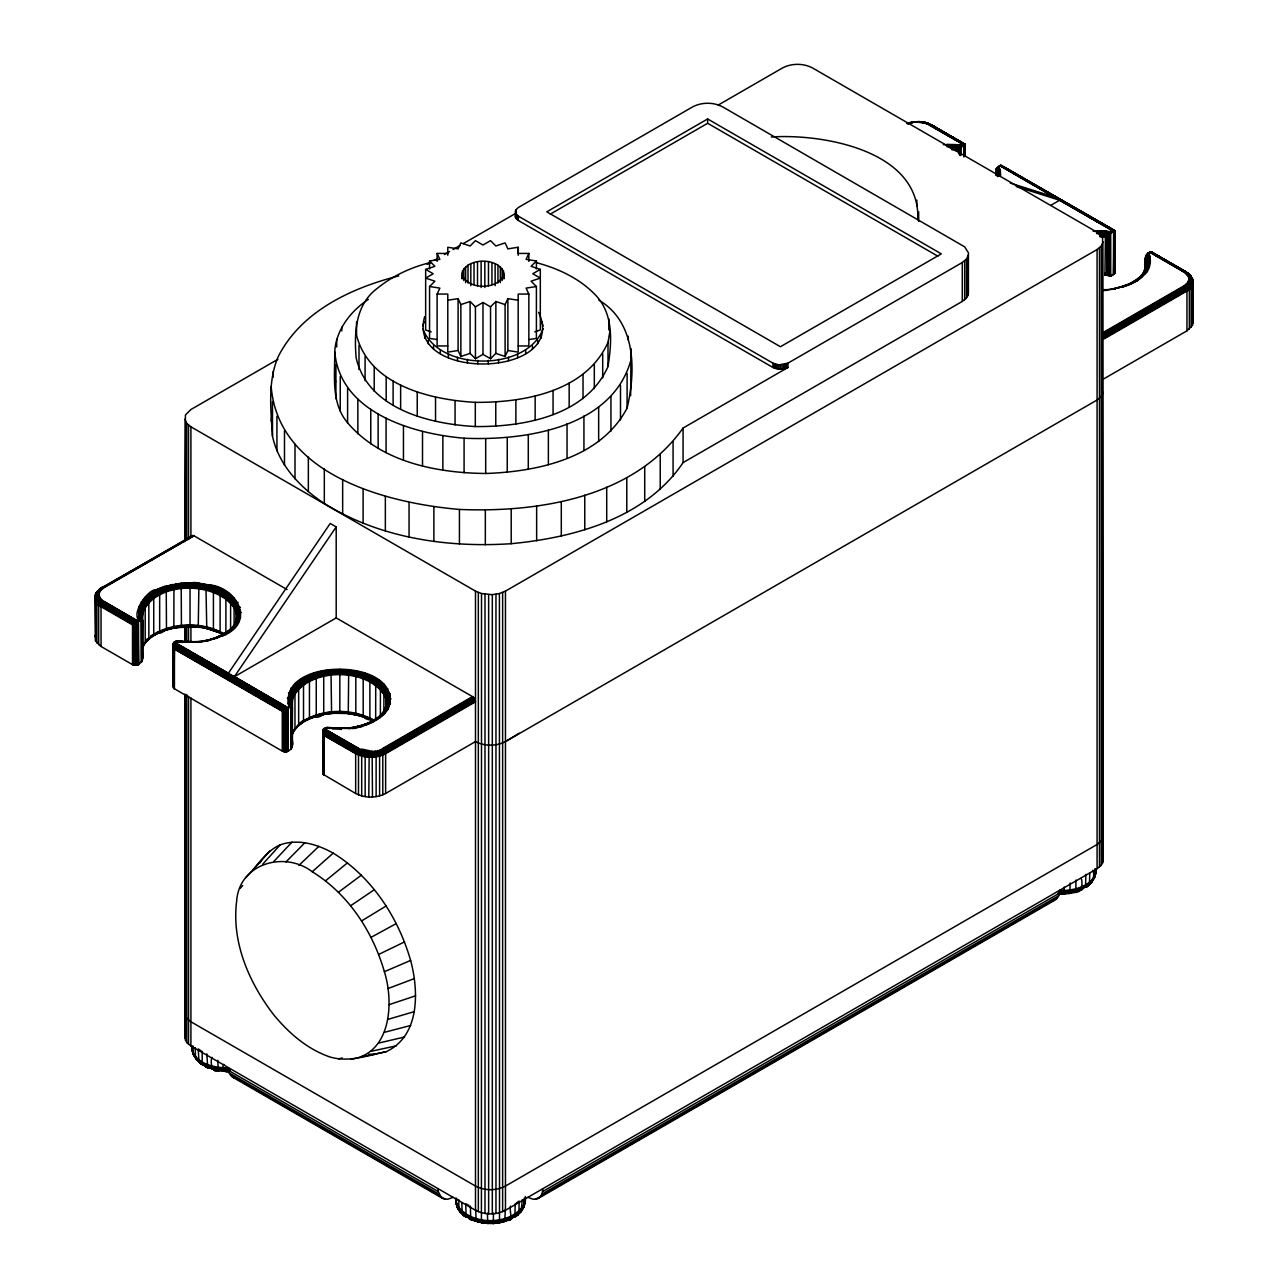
<?xml version="1.0" encoding="UTF-8"?>
<svg xmlns="http://www.w3.org/2000/svg" width="1288" height="1288" viewBox="0 0 1288 1288"><rect width="100%" height="100%" fill="white"/><g stroke="black" fill="none" stroke-linecap="round" stroke-linejoin="round"><path stroke-width="1.5" d="M101.044 646.463L101.044 606.68L102.541 602.816L136.592 622.474L136.592 665.252L138.492 664.624L138.251 621.524L104.038 601.496C99.997 599.628 97.292 594.154 100.657 590.435C101.768 589.147 105.713 586.909 102.106 587.36C95.473 590.097 95.586 600.224 102.541 602.816L136.158 622.732L136.592 665.252L132.503 664.624L101.044 646.463L95.554 640.973L94.926 596.972L96.52 592.786L99.659 592.045M137.929 664.898L137.671 621.846L103.121 602.204L137.413 622.007L137.929 664.898L137.977 621.669L138.492 664.624L141.986 661.34L142.179 656.172M291.7 739.505C294.968 745.688 289.269 754.478 282.281 751.097L173.96 688.5L173.22 644.467L173.268 658.474M173.349 646.238L174.427 649.055L173.96 688.5L173.96 642.519L287.449 708.32L287.707 751.371L287.755 708.142L234.352 676.731L336.2 526.921L330.211 523.459L228.362 673.27L174.009 642.471C176.279 638.993 188.95 643.131 179.129 641.778L182.96 641.891L177.277 641.054M173.96 688.5L174.009 648.218L282.78 711.024L282.845 751.371M192.459 1051.588L192.041 1045.953L192.137 1050.541L193.651 1053.455M292.102 746.863L292.135 707.015L291.104 706.774L282.281 711.314L282.281 751.097M461.845 1202.831L462.183 1213.489L465.628 1216.114L461.04 1212.716L457.61 1208.128L455.662 1198.146L456.065 1203.781L458.126 1206.437M456.065 1203.781L455.759 1199.241M447.789 255.249L447.789 247.264L458.093 248.858L460.863 242.901L470.104 245.992L475.433 240.647L482.984 245.01L490.535 240.647L495.864 245.992L505.105 242.901L507.875 248.858L518.179 247.264L518.179 253.43L528.853 253.43L528.853 261.4M524.876 1203.781L525.295 1198.146L523.347 1208.128L520.867 1210.205M965.018 155.751L965.018 144.192L964.76 156.073L964.873 144.272L931.755 125.049M1095.541 874.31L1095.959 868.675L1095.863 873.28L1094.349 876.178M999.214 175.619L998.812 170.644L997.041 167.682L998.554 175.86L1000.663 175.442L1000.245 170.322L997.54 171.336L996.043 174.105L995.898 169.887L998.039 166.715L1001.42 165.428L1114.812 230.665L1114.796 273.104L1111.947 275.487L1106.988 273.475L1107.02 237.121L1111.045 233.209L1093.061 231.099M1100.033 235.64L1108.372 235.994L1108.34 274.618L1104.959 274.328L1105.49 231.083L1112.607 231.937L1114.748 230.697L1114.796 273.104L1114.732 254.702M1104.009 378.72L1186.956 330.823L1192.447 325.349L1192.447 319.005M1104.009 338.937L1186.956 291.04C1193.203 289.558 1196.166 276.791 1188.341 276.405L1183.962 272.026L1149.749 252.013L1145.676 256.36L1145.467 270.416M173.333 687.744L173.397 643.485L286.58 708.835L287.063 751.58L287.192 708.481L173.655 642.921L173.59 646.946M173.59 688.13L173.655 647.365L283.36 710.686L173.397 646.512L283.972 710.332L173.252 645.674L284.616 709.962L173.188 644.886L173.204 686.89M292.054 747.008L292.135 707.015L292.312 745.736L291.507 744.255M1103.22 392.421L1101.304 396.527L1097.086 400.005L505.459 741.582C496.283 746.38 484.658 746.38 475.497 741.582L385.627 793.472C376.466 798.254 364.842 798.254 355.665 793.472L323.175 774.33L323.095 730.28C323.98 724.21 342.206 730.248 327.055 727.527M931.256 124.711L964.632 144.417L964.535 156.251L965.002 144.208L964.97 155.88L964.97 144.208L930.838 124.614C923.673 123.31 915.188 120.219 907.638 123.922C912.419 121.008 924.848 120.525 929.501 125.371M102.138 588.954C95.57 589.679 97.003 600.594 103.008 602.285L136.802 622.362L137.285 665.107L137.413 622.007M291.394 748.505L291.539 706.822C288.174 666.701 352.461 666.17 376.418 682.366C387.044 687.47 391.037 704.955 384.516 710.461C385.16 709.076 386.883 708.641 388.284 708.931C406.412 656.832 275.455 655.689 289.22 707.305M291.957 747.298L292.054 706.967C283.392 659.859 403.321 662.402 384.339 711.008M964.97 144.208L964.841 156.154L964.615 144.417L930.258 124.662L964.422 144.53L964.374 156.331L964.261 144.626L931.997 125.371L964.873 144.272L964.905 156.251M1004.028 166.957L1114.812 230.665L1114.667 273.523L1114.748 230.697L1000.551 165.395L1114.04 231.099L1114.04 274.28L1114.78 230.681L1000.937 165.379M136.592 665.252L136.802 622.362L102.686 602.655L104.038 601.496L138.492 621.38L138.492 664.624M173.268 657.605L173.252 644.145L285.936 709.205L286.371 751.725L286.58 708.835M291.893 747.491L292.135 707.015M323.03 773.203L323.932 740.6M963.955 156.605L964.004 144.771L929.807 124.791L964.422 144.53M1081.614 889.879L1078.539 890.942L1089.439 884.019L1089.777 873.361M1100.049 234.336L1108.871 235.527L1104.959 235.785L1107.616 236.638L1107.439 273.893L1104.927 273.845L1108.34 274.618L1109 235.414L1108.405 274.666L1104.959 274.328L1110.723 275.696L1110.723 233.563L1096.7 232.935M1113.573 274.618L1113.798 231.244L1000.245 165.444L1114.04 231.099L1113.573 274.618L1113.573 231.373L999.73 165.653M285.936 709.205L285.646 751.806L285.646 709.366L173.252 644.145L285.276 709.591L173.188 644.886L284.906 709.801L284.906 751.806M376.434 719.847C430.675 666.299 279.126 649.699 291.104 706.774L291.104 748.908L291.394 706.806C285.453 666.443 353.733 665.236 376.821 681.738C389.733 687.969 391.616 707.643 381.184 714.808C381.763 713.488 383.438 713.198 384.677 713.633L388.284 708.931M1114.04 274.28L1114.41 230.89L1000.808 165.379M291.104 748.908L291.539 706.822L290.46 703.795L287.755 703.2L289.832 707.015C281.557 683.509 312.453 671.032 331.097 670.098C352.059 668.746 379.606 672.594 389.491 693.846C394.804 712.683 370.606 724.951 357.323 726.513C366.694 726.335 377.448 720.411 384.677 713.633M964.132 156.492L964.261 144.626L929.856 124.759L964.261 144.626L964.261 156.412M1104.927 273.845L1107.02 273.507L1107.439 236.783L1100.033 236.251M943.283 144.61L962.828 145.447L955.712 144.61L955.149 150.487L957.209 150.68L965.018 144.192M341.014 729.604C341.32 725.53 354.78 730.811 358.531 727.012M1107.664 236.606L1106.988 273.475L1104.927 273.281L1106.988 273.475L1107.664 236.606L1104.927 236.396M222.422 635.934C256.924 622.732 236.638 586.265 207.513 584.655C201.298 584.543 187.243 577.893 190.028 588.68L190.044 626.773L198.932 626.515M339.855 669.245L339.823 713.262L330.984 712.86M368.368 299.363C350.658 311.165 335.975 329.841 334.735 351.737C334.961 375.726 330.774 402.919 347.599 422.802C381.151 462.102 436.358 472.97 485.689 473.485C537.708 471.73 600.884 458.19 627.095 408.038C635.934 371.057 636.256 322.209 598.84 300.12M630.637 395.706L631.039 348.613M535.969 262.559C558.557 268.468 580.679 278.9 596.682 296.304C613.812 315.335 611.736 343.043 608 366.533C586.169 415.831 523.814 426.988 475.304 426.553C429.757 424.026 367.901 409.182 356.116 357.742C354.152 333.045 355.198 304.934 376.949 288.625C392.582 275.793 411.371 267.099 430.997 262.398M223.806 1064.355C220.248 1069.346 228.089 1075.673 229.876 1069.716L212.262 1067.929L198.98 1062.117L198.223 1048.915L202.152 1051.604L202.216 1063.019L203.504 1064.612M176.215 627.498L198.674 627.127M157.023 589.324L164.429 586.475L166.249 590.274L166.474 628.399C165.975 631.329 155.51 636.095 159.664 631.007L159.664 594.686C157.184 576.75 128.462 612.637 139.442 620.832L132.503 624.841L132.503 664.624M322.982 773.573L323.095 730.28L357.162 749.825C365.422 754.14 375.887 754.14 384.13 749.825L474 697.935L474.789 699.175L475.497 701.799L385.627 753.689C376.466 758.487 364.842 758.487 355.665 753.689L324.222 735.529L322.982 731.359L356.551 750.743L323.03 730.618L356.905 750.18L323.03 730.618M474 697.935L472.503 696.615L382.633 748.505C375.114 757.972 357.501 741.872 355.665 753.689L355.665 793.472M350.61 1059.283C391.053 1054.035 394.144 1002.724 384.371 971.699C372.812 931.546 348.211 893.904 312.227 871.735C284.519 850.466 238.924 863.572 236.638 901.326C231.454 942.397 249.18 983.018 273.861 1014.976C287.9 1031.946 304.886 1047.08 325.558 1055.355C345.442 1063.791 366.291 1055.902 386.159 1051.7C419.936 1035.971 418.906 991.229 410.614 960.429C398.217 917.33 371.813 876.935 333.206 853.139C317.315 844.268 298.092 838.488 280.253 844.815C265.215 851.4 257.053 866.566 245.75 877.675M539.398 1197.76L541.99 1194.057L542.892 1188.663M527.919 1197.309L533.039 1199.225L537.547 1198.822L1056.144 899.427L1058.736 895.724L1059.638 890.33M150.567 592.866L153.739 597.938L153.739 634.26L152.161 636.449L151.115 636.336L166.345 629.446L181.833 626.387L198.207 626.499L215.177 630.396L213.921 630.476L213.422 628.737L213.422 592.416L215.547 586.845M1139.139 278.691C1145.193 272.428 1150.458 263.316 1146.674 254.316C1151.037 261.722 1146.916 270.979 1141.104 276.324C1132.78 282.491 1128.739 285.63 1140.621 276.437C1149.427 274.602 1152.663 260.337 1148.558 252.69M228.169 632.054L232.275 627.337L234.899 627.159M512.882 1216.242L514.443 1216.758L521.318 1211.348L522.155 1199.788M374.212 720.443C352.944 708.239 324.721 708.448 303.517 720.733C299.637 720.878 290.331 736.736 294.968 728.734L294.968 692.413L293.567 689.45L291.04 688.05M1142.81 274.489L1143.969 272.299L1146.755 271.945M238.505 622.458C237.073 622.136 235.285 622.635 234.69 624.1C241.709 618.095 237.491 600.868 226.833 595.571C203.778 579.197 136.431 580.276 141.761 620.349L141.664 661.952L141.326 620.301C135.176 590.789 176.569 582.385 198.481 585.348C219.781 584.317 253.366 607.598 231.228 628.914M148.506 638.365C142.968 640.909 148.989 641.311 148.861 638.043L148.828 601.174L145.254 596.988M236.268 624.519C237.572 619.721 232.581 608.58 240.421 607.244M523.347 1208.128L524.232 1198.21M1135.485 281.541C1145.048 276.034 1153.517 264.201 1148.011 253.044L1150.023 256.795L1146.03 259.5L1145.821 268.226M1091.532 880.734L1094.8 876.726L1094.897 868.74M237.073 621.573L237.282 614.779L241.307 612.347M291.861 736.913L292.585 696.937L291.619 694.586L288.432 692.96M1146.207 269.112L1146.674 263.734L1150.442 261.931M100.657 590.435L97.727 590.886L95.554 594.863L95.554 640.973M177.76 641.134L182.848 641.666L176.617 641.102L200.236 642.036L175.393 641.585L200.091 641.698M132.503 624.841L101.044 606.68C96.133 605.312 93.267 598.051 99.659 597.101M142.598 644.918L145.19 642.261L145.19 605.94L144.031 603.235L141.245 601.577M386.046 707.176C386.287 703.071 383.76 694.474 390.216 693.717M911.888 123.004L912.258 121.764L915.881 122.183M95.554 594.863L98.194 590.58M386.851 708.046L387.108 701.139L391.085 698.821M516.488 1202.895L519.096 1201.108L519.016 1212.539L517.776 1215.019L514.443 1216.758L521.769 1210.479M1083.546 886.772L1086.331 887.158L1089.439 884.019L1075.738 890.652L1060.137 892.439M917.797 219.668C920.646 150.857 823.515 133.533 771.271 136.979M1106.199 290.106L1115.215 288.802M492.901 1222.731L493.224 1223.6L493.513 1213.087M237.121 615.294C235.173 628.802 239.793 607.244 234.513 604.941C226.269 593.43 211.667 589.019 198.239 587.312C177.036 584.591 137.591 592.19 142.356 620.542L142.34 660.309L142.179 620.462C132.616 572.725 254.799 575.462 234.545 624.6M968.415 254.927L966.499 259.033L962.281 262.511L787.934 363.168L778.789 364.874L772.961 363.168L518.34 216.159L515.747 213.728L515.747 209.944L518.34 207.513L692.686 106.856C701.847 102.058 713.471 102.058 722.632 106.856L964.664 246.845L968.415 252.786L968.415 293.841L966.499 297.947L962.281 301.424L683.075 462.617C645.529 518.275 574.593 537.627 511.207 543.697C447.017 547.947 379.622 538.03 324.318 503.511C300.346 487.605 278.627 465.065 272.476 436.085C270.882 409.761 267.566 381.86 278.079 356.905C301.054 311.261 351.431 287.9 398.733 275.922M271.172 421.128L272.348 411.79M190.061 626.644L181.431 626.998L181.206 583.142L164.429 586.475M369.173 751.323L368.803 796.998M208.737 640.539L199.399 642.149L216.69 638.22L215.386 637.657L207.239 640.764L214.565 638.639M334.735 386.336L335.572 380.99M322.354 670.871L323.723 676.635L323.723 712.956C323.868 716.337 312.453 719.606 316.252 714.872L316.252 678.551L314.208 672.948M1114.812 288.448C1121.478 286.934 1131.25 286.306 1142.746 276.518M349.177 728.541L357.742 726.335M608 366.533L608 342.318L610.045 330.565M505.25 1209.545L504.848 1220.863C493.916 1221.877 499.309 1226.224 499.519 1219.398L499.422 593.543L505.459 591.111L1097.086 249.534L1101.304 246.056L1103.22 241.951M1063.566 893.26L1069.765 893.099L1070.183 883.005M514.492 1216.758L518.34 1214.326L507.875 1220.412C513.429 1218.867 509.002 1209.738 510.515 1206.067M1072.888 891.811C1081.179 895.176 1083.369 883.938 1081.196 878.319M358.805 727.108C362.443 728.461 363.812 723.019 366.468 724.693M322.354 714.116L331.579 713.133L330.984 669.631M307.22 719.3L308.669 719.38L309.442 717.496L309.442 681.175L306.802 675.798M1128.369 285.212L1129.109 283.843L1130.977 284.181M141.793 620.88C142.131 577.555 228.91 576.927 237.073 615.841M141.793 615.133C153.401 579.568 219.54 580.051 236.268 611.14M386.046 697.613C368.159 665.172 303.582 667.683 291.507 701.01C302.487 664.689 377.948 664.576 386.851 702.314M291.571 737.927L292.585 733.258M1145.483 270.979L1145.483 257.471L1146.417 264.233L1145.193 269.965L1146.674 263.734L1145.644 256.57L1147.028 263.267L1142.859 273.958M488.055 1222.731L482.066 1222.908L481.422 1219.398L481.519 593.543L475.497 591.111L190.914 426.811L186.696 423.333L184.78 419.228M1063.679 893.759L1064.194 887.078M300.845 722.793L302.599 722.713L303.517 720.733L303.517 684.427L300.346 679.34M226.688 632.843L228.008 631.201L229.956 631.426M182.51 642.422L176.021 641.279M349.853 728.155L325.172 728.058L350.014 728.509M101.736 587.57L101.044 589.389L193.908 535.776L287.079 589.566M164.429 629.703L165.733 630.283L173.864 627.53L173.928 589.598L172.56 584.398M303.372 721.731L296.675 726.899L298.655 724.532L298.655 688.211L297.802 685.683L295.049 683.461M292.312 745.736L291.957 706.323L290.46 703.795M348.71 669.76L348.259 713.745L348.71 712.989M1084.335 887.094C1090.55 886.901 1095.911 877.16 1092.82 870.318M334.735 351.737C340 412.788 412.852 433.847 464.083 438.21C523.975 440.818 610.995 428.437 630.637 361.107M198.932 583.287L198.255 626.87L207.513 627.884M379.735 717.915C378.527 717.191 376.643 717.722 376.482 719.268C392.341 711.701 393.709 688.887 377.787 680.66C352.928 663.674 284.857 664.624 289.961 706.951L288.496 703.184L289.832 707.015M292.537 733.79L291.796 735.19L294.92 729.266M97.019 592.448L97.019 598.324L99.901 601.899L135.868 622.893L135.868 665.333L136.158 622.732L102.283 603.17L135.868 622.893M525.295 1201.672C514.459 1226.949 466.481 1226.949 455.662 1201.672M1102.737 332.755L1183.962 285.856L1187.343 283.07L1188.856 279.786L1192.511 281.702L1190.659 285.695L1186.554 289.076L1103.607 336.973M94.926 596.972L96.101 593.221M96.52 592.786L95.908 596.827L99.482 602.494L135.127 623.328L135.127 665.333M94.926 636.739L95.554 634.646M424.67 316.607C405.623 382.375 569.731 378.447 538.593 312.324M422.85 326.057L424.219 321.565M504.091 278.804C507.311 255.266 458.657 255.266 461.877 278.804M504.091 274.811C497.522 290.138 468.446 290.138 461.877 274.811M422.85 328.665C438.532 371.862 527.436 371.862 543.117 328.665M1192.511 281.702L1191.126 286.95L1186.908 290.412L1103.961 338.309M1103.22 836.91L1101.304 841.016L1097.086 844.493L505.459 1186.071C496.283 1190.869 484.658 1190.869 475.497 1186.071L190.914 1021.77L186.696 1018.293L184.78 1012.062M1094.011 878.658L1095.959 872.201L1094.494 877.74L1091.355 882.634M184.78 1036.276L186.696 1042.507L190.914 1045.985L475.497 1210.285C484.658 1215.083 496.283 1215.083 505.459 1210.285L1097.086 868.708L1101.304 865.23L1103.22 861.125L1102.576 237.717L1097.086 232.243L812.503 67.942C803.342 63.144 791.718 63.144 782.541 67.942L718.157 105.101M366.259 751.033L365.164 756.861L365.164 796.628M515.747 214.259L515.361 217.108L518.34 220.473L772.961 367.483L778.789 369.205L785.261 368.61L787.934 367.483L787.934 363.168M142.131 619.319L142.549 658.329L142.549 620.913L141.374 617.886L137.977 616.711L139.99 620.575C131.199 585.992 183.943 579.616 207.271 585.058C235.607 586.604 256.135 622.168 222.47 635.419M292.344 744.496L292.328 707.337L292.328 744.802L291.748 743.74M216.126 638.381L223.838 635.161L221.166 635.805L228.942 631.136M447.789 345.957L437.115 345.957L437.115 294.067L439.868 288.11L429.564 286.516L429.564 338.406L436.439 339.469M470.104 353.395L460.863 356.47L460.863 304.58L470.104 301.505L470.104 353.395L475.433 358.724L482.984 354.377L490.535 358.724L495.864 353.395L505.105 356.47L505.105 304.58L507.875 298.639L518.179 300.233M528.853 253.43L526.1 259.371L536.404 260.965L536.404 268.951M505.105 356.47L507.875 350.513L507.875 298.639M356.116 333.528C367.901 384.967 429.757 399.811 475.304 402.339C523.814 402.774 586.169 391.633 608 342.318M504.848 1220.863L498.617 1223.053M1074.434 892.504L1075.866 889.75L1075.915 880.074M220.007 1069.394C212.536 1076.446 209.638 1061.618 212.085 1057.351M236.67 619.496L240.663 617.467M260.128 862.799L261.867 859.515M142.147 647.687L145.19 642.261M145.125 642.857L142.244 648.444L142.807 610.464L141.583 607.856L138.653 606.487M291.362 735.545L294.968 728.734M1143.615 272.976L1147.447 262.865L1146.384 254.718M921.741 122.473L922.45 121.764L922.82 123.004M99.144 595.426L95.489 597.342L95.554 601.19M357.291 671.129L355.81 676.876L355.826 713.713L356.422 715.049L357.291 714.373M207.513 584.655L206.032 590.403L206.772 628.576M222.18 634.743L214.71 638.252L222.969 634.759M97.727 590.886C92.736 595.555 95.231 603.492 101.092 606.052L133.067 624.519L133.067 664.898M519.901 1212.716L521.833 1209.657M520.69 1212.105L524.136 1206.196M1094.897 875.663C1087.957 887.641 1072.437 890.668 1059.621 890.539M1092.498 880.187L1090.566 883.246L1085.156 887.287L1092.449 881.008M1094.8 876.726C1087.877 888.672 1072.405 891.699 1059.621 891.57M181.624 627.127L172.801 627.981M1107.02 274.891L1111.866 275.519L1105.12 275.069L1110.24 275.616L1110.24 234.142L1105.152 233.16L1111.045 233.209L1096.651 231.76M363.49 750.453L361.703 756.12L361.703 795.904M271.172 386.545C278.353 474.773 386.32 503.173 459.43 509.436C539.092 512.769 633.809 497.522 683.075 428.035L787.934 367.483M231.373 628.431L235.672 622.909M231.18 629.446C262.108 591.562 190.061 576.299 165.347 587.827C152.628 590.323 130.99 607.984 142.517 620.687L142.517 659.263M381.184 714.808L385.209 709.559M523.685 1205.649L524.377 1204.763M1145.66 268.451L1149.347 267.019M1085.784 887.303L1089.02 884.84L1086.959 886.321M143.21 644.805L153.739 634.26M143.773 644.58L148.812 638.639M144.256 644.274L148.651 639.154M293.342 731.165C311.245 708.513 346.134 707.933 370.783 718.784M293.809 730.924L298.478 725.53M1143.969 272.299L1139.317 277.693L1140.186 276.63M365.341 673.318L363.2 678.905L363.2 715.21C363.425 718.849 369.672 720.716 372.602 719.525M253.43 869.448L270.094 850.692M377.609 717.738L371.186 721.779L378.092 717.609M240.099 888.414L242.724 885.516M262.897 863.99L280.253 844.815M191.606 535.679L190.914 537.499L190.914 426.811M924.51 123.068L926.056 122.875L922.111 121.877M273.861 861.447L292.006 842.094M285.984 861.914L305.031 842.61M97.051 591.739L100.947 588.697M96.874 592.287L100.4 588.729M429.564 286.516L434.909 281.187L425.652 278.095L433.203 273.748L425.652 269.385L425.652 329.986L431.206 331.837M490.535 358.724L490.535 306.834L495.864 301.505L505.105 304.58M536.404 260.965L531.075 266.31L540.316 269.385L540.316 329.986L534.761 331.837M522.059 1209.496C505.685 1225.274 475.272 1225.274 458.898 1209.496L458.802 1199.788M1087.732 886.08L1091.983 881.878M298.897 865.391L318.893 846.329M360.93 749.6L358.499 755.058L358.499 794.841M312.227 871.735L333.206 853.139M1089.02 884.84L1086.718 886.836L1088.44 885.548M227.01 631.957L232.709 627.127M226.817 632.376L233.209 626.998M228.201 631.539C261.963 607.292 214.871 579.954 190.061 583.706C168.261 582.321 133.839 594.637 139.442 620.832M376.869 718.318L382.295 713.681M376.627 718.752L382.826 713.504M1111.979 232.355L1105.394 231.502L1112.607 231.937L1111.109 233.128L1105.394 231.502L1096.619 231.26M487.733 1223.6L487.428 1213.087M325.558 880.783L347.502 862.847M1106.328 289.671L1106.795 290.363L1103.253 290.508M372.602 676.281L369.881 681.61L369.881 717.931L371.008 719.96M222.824 589.807L220.135 594.573L220.103 631.458L220.731 633.245L222.824 633.052M146.494 640.458L159.632 631.587M147.057 640.41L153.546 635.354M297.158 726.802L303.179 722.133M1135.517 281.009C1145.064 275.552 1152.164 264.201 1147.817 253.189L1149.363 256.892L1147.898 253.124M1134.857 280.768L1137.433 280.655M515.667 1216.629C522.204 1212.169 526.422 1204.505 525.295 1196.488M515.12 1216.774L516.246 1215.92M338.486 892.23L361.381 875.148M516.295 1215.792L518.34 1214.326M927.07 123.922L929.356 124.308M1069.861 892.455L1080.664 889.67L1087.008 885.886M912.596 121.877L908.636 122.875L912.967 122.473M99.128 589.469L102.541 587.248M98.87 589.92L103.008 587.28M98.725 590.435L193.908 535.776M103.523 587.409C96.954 590.001 96.954 599.258 103.523 601.85L137.671 621.846M518.758 1213.489C502.69 1225.113 478.283 1224.952 462.183 1213.489C472.422 1221.99 486.413 1223.906 499.277 1222.022M350.61 905.77L374.389 889.67M999.923 175.49L998.168 166.603L1000.245 170.322L998.78 166.2M513.268 1217.128L504.236 1221.233M361.574 920.952L386.159 905.963M221.552 635.097L228.008 631.201M221.327 635.419L228.459 631.12M370.976 722.198L378.608 717.593M505.459 741.582L519.209 733.242M365.003 716.853L363.828 717.046M513.783 1216.886L516.343 1215.357M498.005 1222.715L504.558 1221.41L512.753 1217.836M1073.95 892.471L1083.433 888.35M378.897 679.919L375.71 684.331L375.661 719.364M371.459 721.473L373.617 721.634M427.23 264.426L430.659 262.446M434.104 260.466L437.534 258.486M444.408 254.509L449.576 251.53M453.006 249.55L459.88 245.573M463.326 243.593L516.617 212.826M277.918 359.288L190.914 409.52L185.424 414.994L184.78 541.604M707.659 118.963L546.788 211.828L780.447 346.73L941.319 253.865L707.659 118.963L707.659 123.278L937.857 256.183M550.25 214.162L707.659 123.278M475.433 358.724L475.433 306.834L482.984 302.487L490.535 306.834M540.316 269.385L532.765 273.748L540.316 278.095L531.075 281.187L536.404 286.516L536.404 338.406L529.529 339.469M101.446 587.891L193.393 535.518M101.221 588.31L192.878 535.389M964.213 144.659L964.261 156.17L964.615 144.417L927.907 123.439M472.503 696.615L336.2 617.918L234.352 676.731L288.029 707.998L288.271 751.097L287.755 708.142L174.202 642.293M1051.008 205.227L1059.638 200.252L1113.991 231.132M473.018 696.969L383.148 748.859C375.5 752.852 365.792 752.852 358.144 748.859L323.594 729.153L323.433 772.462L323.304 729.668L357.645 749.294C365.599 753.464 375.694 753.464 383.663 749.294L473.517 697.42M1103.253 333.109L1184.477 286.21C1191.046 283.618 1191.046 274.36 1184.477 271.768L1150.087 251.917M1103.752 333.56L1184.992 286.661C1190.998 284.97 1192.43 274.038 1185.862 273.33M1102.512 335.073L1185.459 287.176C1193.445 285.131 1191.931 270.915 1183.962 272.026L1149.508 252.126M474.419 698.531L384.565 750.421C376.048 754.865 365.245 754.865 356.744 750.421M1102.93 335.669L1185.894 287.771C1191.48 286.612 1194.491 274.537 1187.343 274.795M474.789 699.175L384.919 751.065C376.193 755.621 365.116 755.621 356.374 751.065L323.03 732.148L355.826 752.53C365.003 756.99 376.37 757.199 385.45 752.401L475.32 700.511M1103.301 336.313L1188.518 286.854L1191.48 283.183L1192.092 279.158L1188.856 278.079L1188.341 276.405M475.095 699.835L385.225 751.725C376.305 756.394 364.987 756.394 356.068 751.725L323.03 732.148M1103.816 337.649L1186.779 289.752L1192.189 284.342L1192.833 280.156M475.449 701.171L385.579 753.061C376.45 757.843 364.858 757.843 355.713 753.061L324.222 735.529L324.222 775.312M542.667 1191.545L1059.412 893.196M541.99 1194.057L1058.736 895.724M535.406 1199.321L538.883 1197.309M540.896 1196.15L1057.641 897.817M229.119 593.446L225.915 597.922L225.883 634.791M150.567 636.095C172.222 622.088 202.071 621.122 224.434 633.954M151.662 636.449L159.503 632.086M152.161 636.449L159.31 632.489M301.328 722.906L309.313 718.463M301.795 722.938L309.152 718.849M1128.835 284.068L1135.565 280.349M1128.626 284.374L1135.984 280.285M1129.946 283.94L1136.451 280.317M1129.85 284.407L1136.934 280.43M371.041 937.342L396.318 923.56M102.138 600.192L99.901 601.899L98.661 605.054L98.661 644.821M378.704 954.424L404.545 941.898M510.29 1218.384L514.894 1216.146L515.184 1203.797M1086.525 886.208L1085.559 886.675L1085.848 874.327M453.022 1197.309L447.902 1199.225L443.394 1198.822L231.856 1076.704L229.264 1073.001L228.362 1067.607M323.159 714.808L315.141 716.788M1073.435 892.246L1082.548 889.251L1080.262 890.266M507.875 1220.412L509.935 1219.768L502.771 1221.716M1078.539 890.942L1079.569 890.475M509.597 1219.736L511.883 1218.722L509.098 1220.155L510.95 1219.35M478.17 1221.716L470.426 1219.559L467.625 1217.047M1079.183 890.91L1080.6 890.298M508.519 1220.38L509.935 1219.768M214.887 637.963L222.55 634.71M216.223 637.93L223.388 634.92M364.762 724.339L372.2 721.183M364.536 724.629L372.651 721.216M364.279 725.514L370.847 722.697M384.371 971.699L410.614 960.429M210.266 1067.527L206.804 1067.366L198.98 1062.117L201.878 1064.516L204.132 1064.194M1080.954 888.913L1083.933 887.657M384.033 684.121L380.427 688.195L380.363 717.48M234.239 597.648L230.633 601.77L230.584 631.007M157.023 632.569C178.147 623.134 204.228 622.668 224.482 634.533M158.344 633.052L165.991 630.122M1122.138 286.532L1129.431 283.73M1121.929 286.725L1130.156 283.763M1130.558 283.923L1114.217 288.947M1121.639 287.385L1128.465 284.761M309.039 718.591L316.156 715.838M307.623 719.461L316.027 716.209M308.009 719.525L315.866 716.498M387.833 988.62L414.334 978.59M100.657 598.711L98.194 600.176L96.825 603.203L96.825 642.986M467.222 1216.564L463.165 1215.019L465.049 1216.468M425.652 269.385L434.909 266.31L429.564 260.965L439.868 259.371L437.115 253.43L447.789 253.43M906.8 123.439L910.197 123.068M388.992 1004.688L415.589 995.817M1074.289 891.36L1077.09 890.427M387.833 1019.404L414.334 1011.627M207.465 640.136L215.998 637.753M207.336 640.41L216.336 637.946M387.833 688.758L383.921 692.461L383.856 712.184M357.323 726.513L365.357 724.13M357.162 726.786L365.712 724.194M238.055 602.285L234.126 606.052L234.078 625.71M1152.132 252.239L1150.329 251.868L1189.13 274.28M384.371 1032.332L410.614 1025.49M1114.458 288.496L1122.653 286.435M1114.329 288.673L1122.943 286.548M164.784 630.025L173.751 627.9M165.122 630.235L173.622 628.174M314.208 716.192C333.157 710.541 354.216 711.089 372.184 719.767M314.53 716.482L323.578 714.277M378.704 1043.071L404.545 1037.017M475.707 1209.545L476.093 1220.863L482.63 1222.988L469.331 1218.931M371.041 1051.298L396.318 1045.84M338.486 1058.817L342.302 1057.995M481.519 593.543L492.322 594.654L499.422 593.543M1075.222 891.94L1064.049 893.679L1058.173 893.148M1068.992 893.518L1074.868 892.326M498.327 1222.988L504.204 1221.797M361.574 1056.756L386.159 1051.7M199.511 641.521L208.254 640.007M199.447 641.794L208.495 640.233M349.338 727.913L357.983 726.448M349.241 728.171L358.257 726.674M473.646 1219.784L472.648 1219.945L476.721 1221.233M447.789 300.233L458.093 298.639L460.863 304.58M536.404 286.516L526.1 288.11L528.853 294.067L528.853 345.957L518.179 345.957M460.863 356.47L458.093 350.513L447.789 352.123L447.789 294.067L437.115 294.067M1106.263 289.832L1115.005 288.576M173.043 628.222L181.785 626.757M322.564 714.421L339.807 712.779L348.597 713.327M322.773 714.647L331.531 713.391M912.129 121.909L919.117 121.555M1069.942 892.552L1058.237 893.679M1063.791 894.049L1069.539 893.437M499.1 1222.57L484.61 1222.892M493.111 1223.52L498.875 1222.908M191.284 641.955L199.962 641.472M208.012 1067.704L210.91 1067.688L206.804 1067.366L219.008 1070.795M1103.027 289.752L1106.408 289.607M1102.947 289.977L1106.585 289.784M1102.914 290.235L1106.698 290.025M181.206 583.142L190.077 582.772M181.318 626.757L202.184 627.417M331.08 713.198L348.468 713.568M99.144 593.72C91.609 593.752 96.487 604.185 101.221 605.392L133.694 624.149L133.694 665.107M514.315 1216.13L515.313 1216.114M528.853 294.067L518.179 294.067L518.179 352.123L507.875 350.513M1058.317 894.001L1063.969 894.001M228.379 1067.816C215.563 1067.945 200.043 1064.918 193.103 1052.94L193.103 1046.017M228.379 1068.831C215.595 1068.976 200.123 1065.949 193.2 1054.003L193.103 1052.94M229.828 1070.425L218.058 1069.829L204.856 1065.965L214.565 1069.523L211.635 1068.541M229.763 1070.956L218.236 1070.36L217.817 1060.282M224.032 1071.278L229.683 1071.278M493.385 1223.149L481.841 1222.57M487.637 1223.471L493.304 1223.471M201.298 1064.113L198.98 1062.117L201.685 1064.403L199.56 1062.825L203.021 1063.92M390.441 703.956C388.735 703.763 386.722 704.633 386.32 706.436C389.99 697.211 380.427 684.057 370.042 680.322C346.311 668.794 288.625 670.324 292.279 707.498L291.394 704.649M946.825 144.369L955.712 144.61M946.841 144.836L962.233 145.85M946.922 146.735L960.462 147.653L960.462 155.558M950.27 147.557L959.963 148.201L955.342 146.977M950.27 148.297L959.48 148.684L959.528 154.721L959.48 148.684L955.277 147.701L959.818 148.345L959.818 154.141M951.896 149.07L958.594 149.521L958.594 153.385M951.88 149.762L957.886 150.133L955.181 149.167M1096.603 230.842L1105.49 231.083M1096.716 233.579L1110.047 234.352L1105.152 233.16M1100.049 234.996L1108.871 235.527M1100.033 236.831L1106.988 237.153L1106.988 273.475M332.288 728.911L341.175 729.153M368.819 1054.212L374.389 1054.421M507.875 1219.913L508.905 1219.945M1186.956 273.748L1188.518 273.491M1104.959 235.785L1108.34 236.026M1104.959 274.328L1109.628 275.391L1109.596 234.819L1105.04 234.464L1109.258 235.157L1109.628 275.391L1105.056 274.94L1110.208 275.6L1105.12 275.069M332.578 728.155L328.182 727.849M182.687 641.843L176.891 641.054L182.96 641.891M137.558 611.591L140.038 612.299L141.728 614.601M287.337 698.064L290.058 698.933L291.507 701.01M918.956 121.555L922.578 121.909M218.236 1070.36L224.209 1071.326M1110.723 275.696L1105.297 274.94M1108.694 275.069L1112.011 275.455L1108.743 274.891M325.8 727.752L332.481 728.284L326.669 727.527M1105.007 274.682L1111.947 275.487M331.354 728.364L328.521 728.01L329.406 728.573M198.255 626.87L206.998 628.464M348.018 713.246L363.409 716.418M348.082 713.52L356.84 714.904M348.163 713.681L356.615 715.033M961.331 146.655L946.873 145.399M955.149 149.859L957.66 150.31M922.289 121.764L925.67 122.441M212.778 1069.217L219.33 1070.521M476.383 1221.41L482.936 1222.715M1105.088 233.804L1109.596 234.819M1188.341 281.476L1190.981 282.684L1192.447 285.566M233.708 1077.766L235.849 1078.249M960.462 147.653L955.422 146.285L960.945 147.09L960.945 155.124M206.225 628.141L221.472 633.519M206.37 628.415L221.89 633.471M355.971 714.518L371.765 719.928M356.245 714.969L364.359 717.142M195.18 1047.595L195.551 1058.285L201.105 1063.791L203.617 1064.371M199.382 1061.28L195.551 1058.285M1010.275 183.073L1053.648 196.79L999.971 165.54M1016.264 186.535L1059.638 200.252M955.213 148.442L958.594 149.521M925.412 122.424L928.632 123.439M925.122 122.505L929.179 123.906M1187.343 283.07L1190.273 285.099L1191.175 287.562L1191.175 327.345M471.617 1219.897L473.082 1220.412M208.237 1067.961L205.855 1066.834L208.817 1068.187L207.803 1067.671M205.71 1066.722L207.738 1067.543L206.804 1053.858M213.55 629.8L220.554 632.585M363.425 716.563L371.379 719.992M202.023 1063.92L203.327 1064.468M471.843 1220.155L470.667 1218.384L462.601 1214.326L466.465 1216.741M928.294 123.374L931.626 124.92M927.489 123.616L932.142 125.66M207.046 1066.19L198.561 1061.28M468.864 1205.31L465.757 1203.797L466.047 1216.146L465.081 1215.63M1185.862 284.551L1188.1 286.258L1189.339 289.414L1189.339 329.197M471.36 1219.736L467.721 1217.192M196.018 1059.155L202.602 1064.58M458.898 1209.496L466.224 1216.79M103.571 601.802L138.251 621.524M193.989 1055.935L192.041 1049.479L193.506 1055.017L196.468 1058.012M964.004 144.771L929.34 125.017L963.778 144.9L963.778 156.685M174.427 688.839L174.427 649.055L282.78 711.024L173.655 647.365L282.78 711.024M1064.081 202.071L1114.345 230.922L1114.41 273.925M1010.404 171.304L1045.051 191.188L1010.356 171.224L1015.54 174.331M1064.113 202.103L1114.345 230.922M930.355 124.63L964.825 144.304L964.873 156.138M1150.587 251.852L1186.779 272.67M1150.023 251.917L1185.234 272.203M369.914 718.446L374.261 720.958M370.01 718.913L372.924 720.588M220.264 632.537L223.162 634.211M370.171 719.3L373.101 720.99M220.473 632.939L224.064 635.161M370.397 719.606L373.343 721.312M174.427 642.132L288.271 707.853L288.271 751.097M324.222 728.606L358.66 748.505L323.996 728.766L358.193 748.811L323.787 728.944L323.787 775.022M287.755 708.142L174.009 642.471L287.449 708.32L173.8 642.712L173.816 646.608M323.433 774.684L323.433 729.394L357.742 749.214L323.594 729.153L323.787 772.14M103.008 602.285L137.285 622.072L137.285 665.107M173.622 646.914L173.59 643.034L287.063 708.545L287.063 751.58M323.175 774.33L323.175 729.958L357.307 749.664L323.304 729.668L323.175 772.816L323.095 730.28M102.541 602.816L136.592 622.474M323.787 734.691L355.713 753.126L323.175 732.985M174.427 649.055L282.281 711.314M228.588 1070.473L438.274 1191.545L441.559 1197.76M229.264 1073.001L438.95 1194.057M230.359 1075.094L440.061 1196.15M442.074 1197.325L445.535 1199.321M1151.408 251.965L1185.717 271.671L1150.715 251.852M930.838 124.614L964.825 144.304M323.787 728.944L358.144 748.859M173.655 642.921L287.192 708.481L287.707 751.371M1151.842 252.11L1188.872 273.845M1018.969 176.327L1022.414 178.34M1025.86 180.336L1031.012 183.331M1049.929 194.343L1060.249 200.348M1063.695 202.361L1067.124 204.357M1072.292 207.352L1075.722 209.364M1079.167 211.361L1082.612 213.357M1087.764 216.368L1091.21 218.364M1094.639 220.361L1098.084 222.373M323.433 729.394L357.645 749.294M103.121 602.204L137.285 622.072M173.252 645.674L284.181 710.219L284.181 751.725M1184.992 271.639L1151.198 251.917L1186.264 271.929M173.397 646.512L283.489 710.622L283.489 751.58M323.175 729.958L357.162 749.825M322.982 731.359L356.374 751.065M964.632 156.154L964.632 144.417L932.174 125.757L935.603 128.188M938.92 130.152L942.236 132.117M945.553 134.081L948.87 136.061M323.433 733.838L355.713 753.061M204.116 1064.999L207.336 1066.947L204.003 1064.854M456.709 1198.21C454.793 1205.874 459.365 1213.038 465.821 1216.758M464.984 1216.419L462.601 1214.326L466.079 1216.79M201.089 1063.727L202.474 1064.596M1189.806 274.94L1192.447 279.238L1192.447 325.349M178.742 641.537L179.628 642.1M1183.962 285.856L1186.956 291.04L1186.956 330.823M382.633 748.505L385.627 753.689L385.627 793.472M1186.908 273.169L1189.275 274.795M463.873 1215.55L465.499 1216.709M200.268 1063.357L201.878 1064.516M1152.873 252.657L1155.497 255.588M459.172 1210.479L461.04 1212.716M380.363 749.6L382.794 755.058L382.794 794.841M1188.1 273.233L1190.949 276.115M1187.6 273.088L1191.126 276.646M470.104 301.505L475.433 306.834M1191.48 277.162L1192.447 279.238M1004.511 167.44L1005.719 169.114M377.803 750.453L379.606 756.12L379.606 795.904M1190.273 275.246L1192.382 278.643M456.821 1206.196L460.267 1212.105M195.502 1057.464L197.434 1060.523M196.645 1059.911L193.2 1054.003M1145.869 260.031L1145.451 258.727L1146.207 265.296M995.705 174.862L996.236 168.921L997.942 176.198M1146.03 259.5L1145.451 258.421L1145.821 260.579L1145.499 259.387M1145.483 257.471L1146.288 258.969M457.111 1207.21L457.61 1208.128M995.962 173.751L995.946 169.742L997.427 176.617M456.065 1200.303L456.58 1204.763M291.394 706.806L289.188 703.296L290.557 706.806M1148.719 257.069L1147.238 253.704L1148.123 257.31M1145.676 256.36L1146.626 258.486L1146.014 255.41M139.877 616.952L141.326 620.301L141.326 662.435M139.281 616.791L140.102 620.51M375.033 751.033L376.128 756.861L376.128 796.628M996.896 167.843L997.54 171.336M290.975 704.182L292.102 706.983L290.975 704.182L291.764 747.829M1145.724 256.215L1146.626 258.486M997.443 167.231L999.504 170.418L998.168 166.603M141.374 617.886L142.276 620.494M995.656 172.254L996.107 173.494L995.672 171.916M142.115 656.783L142.549 658.023M141.712 618.321L142.517 620.687M995.705 170.998L996.3 172.898L995.865 170.097L996.864 175.506M1192.189 278.079L1193.074 281.331M541.749 321.565L543.117 326.057M457.272 1205.649L458.27 1208.965M95.489 597.342L97.341 601.335L101.446 604.716L134.403 623.746L134.403 665.252M142.501 621.025C137.188 577.684 230.971 576.573 237.282 614.779M996.236 168.921L997.025 171.803M995.946 169.742L995.914 173.88M291.893 705.727L292.279 707.498M470.667 1218.384L470.426 1206.067M372.119 751.323L372.49 796.998M438.049 1188.663L438.274 1191.545M174.009 646.415L173.96 642.519L173.96 646.447M173.397 643.485L173.413 647.349M142.276 660.535L142.179 620.462L140.939 617.499L141.986 620.397L141.986 661.34M1193.01 280.736L1193.074 323.24M1188.856 278.079L1188.856 279.786M1109.258 235.157L1109.258 275.213M1102.576 244.044L1102.576 863.234M1101.304 246.056L1101.304 865.23M1099.469 247.908L1099.469 867.082M1097.086 249.534L1097.086 868.708M967.771 257.02L967.771 295.934M966.499 259.033L966.499 297.947M964.664 260.868L964.664 299.782M962.281 262.511L962.281 301.424M918.666 211.812L918.666 221.423M916.831 200.059L916.831 205.822M786.678 363.779L786.678 368.11M785.261 364.295L785.261 368.61M783.732 364.649L783.732 368.98M782.106 364.874L782.106 369.205M780.447 364.955L780.447 369.27M778.789 364.874L778.789 369.205M777.179 364.649L777.179 368.98M775.65 364.295L775.65 368.61M774.233 363.779L774.233 368.11M772.961 363.168L772.961 367.483M683.075 428.035L683.075 462.617M673.077 441.848L673.077 476.431M660.229 454.857L660.229 489.456M644.725 466.868L644.725 501.451M628.27 336.216L628.27 340.064M627.095 373.44L627.095 408.038M626.789 477.687L626.789 512.27M620.494 385.337L620.494 419.936M610.947 396.559L610.947 431.142M608.822 318.78L608.822 329.953M606.712 487.154L606.712 521.753M602.704 353.717L602.704 377.931M598.662 406.847L598.662 441.446M594.315 364.488L594.315 388.702M584.768 495.139L584.768 529.738M583.931 416.008L583.931 450.591M583.029 374.341L583.029 398.556M569.167 383.019L569.167 407.233M567.042 423.833L567.042 458.415M561.294 501.531L561.294 536.114M553.067 390.312L553.067 414.527M548.366 430.144L548.366 464.726M541.298 334.655L541.298 338.116M537.692 340.354L537.692 343.816M536.645 506.2L536.645 540.783M535.148 395.996L535.148 420.21M532.443 345.619L532.443 349.08M528.289 434.813L528.289 469.412M525.665 350.272L525.665 353.733M518.34 216.159L518.34 220.473M518.179 247.264L518.179 255.249M517.615 354.184L517.615 357.645M517.261 215.418L517.261 219.749M516.391 214.613L516.391 218.928M515.747 209.944L515.747 218.042M515.876 399.972L515.876 424.187M515.361 210.878L515.361 217.108M511.207 509.098L511.207 543.697M508.502 357.227L508.502 360.672M507.247 437.759L507.247 472.342M505.459 591.111L505.459 1210.285M503.447 270.577L503.447 278.562M502.626 592.48L502.626 1211.654M502.175 268.58L502.175 280.543M500.34 266.729L500.34 282.7M498.617 359.304L498.617 362.749M497.957 265.103L497.957 283.054M495.864 301.505L495.864 353.395M495.961 594.283L495.961 1213.457M495.767 402.098L495.767 426.312M495.139 263.734L495.139 285.678M492.322 594.654L492.322 1213.827M491.936 262.655L491.936 284.616M488.635 594.654L488.635 1213.827M488.474 261.931L488.474 285.888M488.249 360.35L488.249 363.812M485.689 438.902L485.689 473.485M485.334 510.177L485.334 544.776M484.835 261.561L484.835 287.498M484.996 594.283L484.996 1213.457M482.984 302.487L482.984 354.377M481.132 261.561L481.132 287.498M478.331 592.48L478.331 1211.654M477.719 360.35L477.719 363.812M477.51 261.931L477.51 285.888M475.497 591.111L475.497 1210.285M475.304 402.339L475.304 426.553M474.032 262.655L474.032 284.616M470.828 263.734L470.828 285.678M468.011 265.103L468.011 283.054M467.367 359.304L467.367 362.749M465.628 266.729L465.628 282.7M464.083 438.21L464.083 472.809M463.793 268.58L463.793 280.543M462.521 270.577L462.521 278.562M459.43 509.436L459.43 544.019M458.093 298.639L458.093 350.513M457.465 357.227L457.465 360.672M455.067 400.681L455.067 424.895M448.353 354.184L448.353 357.645M442.863 435.714L442.863 470.313M440.303 350.272L440.303 353.733M437.115 253.43L437.115 261.4M435.537 397.155L435.537 421.369M433.879 506.86L433.879 541.443M433.541 345.619L433.541 349.08M429.564 260.965L429.564 268.951M428.276 340.354L428.276 343.816M424.67 334.655L424.67 338.116M422.512 431.464L422.512 466.063M417.231 391.89L417.231 416.105M409.053 502.497L409.053 537.096M403.45 425.555L403.45 460.138M400.632 384.983L400.632 409.198M393.114 380.974L393.114 405.189M386.175 376.627L386.175 400.842M386.078 418.101L386.078 452.684M385.353 496.427L385.353 531.01M378.141 413.834L378.141 448.433M374.212 367.048L374.212 391.262M370.767 409.262L370.767 443.845M365.084 356.486L365.084 380.701M363.103 488.716L363.103 523.314M358.998 345.216L358.998 369.431M357.855 399.232L357.855 433.815M356.534 321.71L356.534 334.751M347.599 388.219L347.599 422.802M342.656 479.506L342.656 514.089M341.803 327.152L341.803 330.984M340.241 376.466L340.241 411.049M336.715 339.291L336.715 346.987M336.2 526.921L336.2 617.918M335.927 364.214L335.927 398.813M324.318 468.913L324.318 503.511M308.347 457.111L308.347 491.694M295 444.263L295 478.862M286.371 751.725L286.371 708.947L173.333 643.694L173.333 657.299M284.487 430.578L284.487 465.161M276.936 416.249L276.936 450.848M273.056 371.604L273.056 377.368M272.476 401.502L272.476 436.085M190.914 627.562L190.914 641.633M190.914 697.951L190.914 1045.985M188.531 425.169L188.531 539.527M188.531 625.92L188.531 642.02M188.531 696.325L188.531 1044.343M186.696 423.333L186.696 539.688M186.696 626.097L186.696 642.181M186.696 694.474L186.696 1042.507M185.424 421.321L185.424 539.704M185.424 626.097L185.424 642.197M185.424 694.49L185.424 1040.495M184.78 625.888L184.78 642.1M184.78 694.28L184.78 1038.402M1145.451 258.486L1145.451 270.287L1145.451 258.486M1060.62 200.075L1048.48 193.12L1060.652 200.123M141.761 620.349L140.44 617.194L141.616 620.317M996.204 174.943L996.171 169.098L996.171 174.927M995.865 174.057L995.865 170.097L995.865 174.057"/></g></svg>
